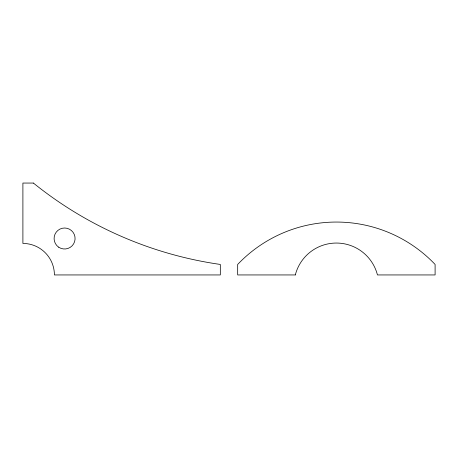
<?xml version="1.0" encoding="UTF-8"?>
<svg xmlns="http://www.w3.org/2000/svg" width="458" height="458" viewBox="0 0 458 458"><rect width="100%" height="100%" fill="white"/><g stroke="black" fill="none" stroke-linecap="round" stroke-linejoin="round"><path stroke-width="0.69" d="M33.4 183.057L22.9 183.057L22.9 243.438A31.505 31.505 0 0 1 54.405 274.943L220.327 274.943L220.327 264.443A384.279 384.279 0 0 1 33.4 183.057M295.318 274.943L237.673 274.943L237.673 264.443A136.135 136.135 0 0 1 435.1 264.443L435.1 274.943L377.455 274.943A42.388 42.388 0 0 0 295.318 274.943M58.704 247.2A10.5 10.5 0 0 0 75.06 239.253A10.5 10.5 0 0 0 59.998 229.063A10.5 10.5 0 0 0 58.704 247.2"/></g></svg>
